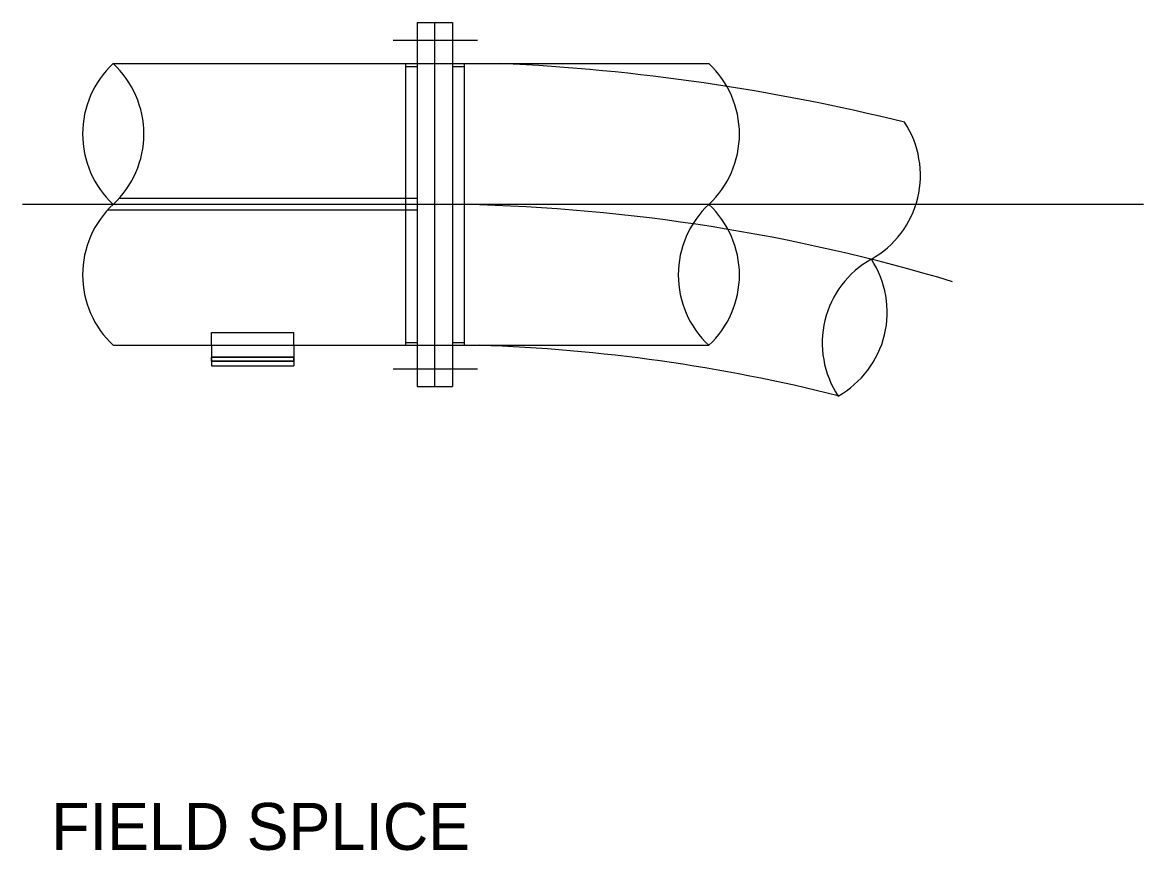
# Model space of a CAD drawing. Extents: x 1399.3 to 1476.9, y -385.3 to -357.7.
# Drawn here: x 1422.74 to 1430.7, y -363.74 to -357.87 of the extents above; entities that cross this region are included whole.
import ezdxf

# ---------------------------------------------------------------- set-up
doc = ezdxf.new("R2010")
doc.units = 0
for name, color, linetype in [('57 Undefined', 7, 'Continuous'), ('str_Center-Line-A', 7, 'Continuous'), ('tcd_SIGN-OVERHEAD', 7, 'Continuous')]:
    doc.layers.add(name, color=color, linetype=linetype)

msp = doc.modelspace()

# ---------------------------------------------------------------- linework, layer by layer
at = {"layer": 'str_Center-Line-A'}
for p, q in [((1425.3698, -357.9912), (1425.9688, -357.9912)), ((1430.6958, -359.1578), (1422.7401, -359.1578)), ((1425.3698, -360.3245), (1425.9688, -360.3245))]:
    msp.add_line(p, q, dxfattribs=at)
msp.add_arc((1425.5846, -372.2146), 13.06, 73.28431, 88.72823, dxfattribs=at)
at = {"layer": 'tcd_SIGN-OVERHEAD'}
for p, q in [((1425.5412, -357.8662), (1425.5412, -360.4495)), ((1425.5412, -357.8662), (1425.7912, -357.8662)), ((1425.6662, -360.4495), (1425.6662, -357.8662)), ((1425.7912, -357.8662), (1425.7912, -360.4495)), ((1423.3845, -358.1578), (1427.6106, -358.1578)), ((1425.4578, -358.1578), (1425.4578, -360.1578)), ((1425.8745, -358.1578), (1425.8745, -360.1578)), ((1425.4578, -358.1787), (1425.5412, -358.1787)), ((1425.7912, -358.1787), (1425.8745, -358.1787)), ((1425.5412, -359.1161), (1423.4306, -359.1161)), ((1425.5412, -359.1995), (1423.3443, -359.1995)), ((1424.0828, -360.0664), (1424.6662, -360.0664)), ((1424.0828, -360.1578), (1424.0828, -360.0664)), ((1424.6662, -360.1578), (1424.6662, -360.0664)), ((1425.4578, -360.137), (1425.5412, -360.137)), ((1425.7912, -360.137), (1425.8745, -360.137)), ((1423.3849, -360.1578), (1427.6117, -360.1578)), ((1424.0828, -360.1578), (1424.0828, -360.3036)), ((1424.6662, -360.1578), (1424.6662, -360.3036)), ((1424.6662, -360.242), (1424.0828, -360.242)), ((1424.0828, -360.3036), (1424.6662, -360.3036)), ((1424.6662, -360.2711), (1424.6662, -360.242)), ((1425.5412, -360.4495), (1425.7912, -360.4495))]:
    msp.add_line(p, q, dxfattribs=at)
msp.add_lwpolyline([(1424.0828, -360.2412), (1424.6667, -360.2412), (1424.6667, -360.2703), (1424.0828, -360.2703)], close=True, dxfattribs=at)
msp.add_lwpolyline([(1424.0828, -360.242), (1424.0828, -360.2711), (1424.6662, -360.2711)], dxfattribs=at)
for centre, radius, start, end in [((1423.8507, -358.6577), 0.6836, 133.00675, 226.99325), ((1422.9182, -358.6577), 0.6836, 313.00675, 46.99325), ((1425.451, -372.9187), 14.7767, 76.1051, 87.3559), ((1427.1447, -358.6581), 0.6836, 313.00675, 46.99325), ((1428.4286, -358.9505), 0.6836, 299.38246, 33.36896), ((1423.8507, -359.6575), 0.6836, 133.00675, 227.04114), ((1428.0773, -359.6579), 0.6836, 133.00675, 226.99325), ((1427.1447, -359.6579), 0.6836, 313.00675, 46.99325), ((1429.0994, -360.1418), 0.6836, 119.38246, 213.36896), ((1428.1931, -359.9222), 0.6836, 299.38246, 33.36896), ((1425.5846, -372.2146), 12.0634, 75.87327, 88.09985)]:
    msp.add_arc(centre, radius, start, end, dxfattribs=at)

# ---------------------------------------------------------------- texts
at = {"layer": '57 Undefined'}
msp.add_text('FIELD SPLICE', height=0.333333, dxfattribs=at).set_placement((1422.9443, -363.7388))

doc.saveas('drawing.dxf')
